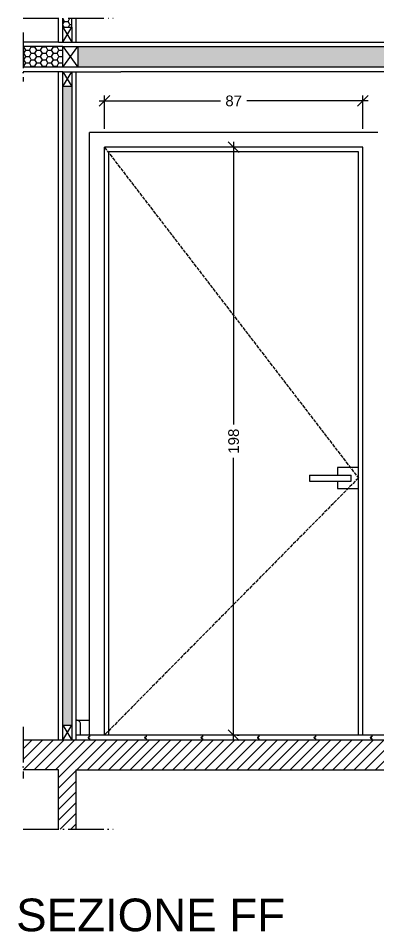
# Model space of a CAD drawing. Header units: millimetres. Extents: x 3258 to 5904, y 891 to 1994.
# Drawn here: x 4083.7 to 4204.7, y 1202.5 to 1509.9 of the extents above; entities that cross this region are included whole.
import ezdxf

# ---------------------------------------------------------------- set-up
doc = ezdxf.new("R2010")
doc.units = ezdxf.units.MM
doc.header["$LTSCALE"] = 0.5
doc.linetypes.add('ACAD_ISO02W100', pattern=[15, 12, -3])
doc.linetypes.add('ACAD_ISO04W100', pattern=[30, 24, -3, 0, -3])
for name, color, linetype in [('22££arredo', 250, 'Continuous'), ('22££cont trav', 140, 'Continuous'), ('22££porte e finestre', 232, 'Continuous'), ('22££retini', 13, 'Continuous'), ('22££sez par', 102, 'Continuous'), ('22££trattaggio porte e arredi', 210, 'Continuous'), ('22££tratto punto proseguimento', 3, 'ACAD_ISO04W100')]:
    doc.layers.add(name, color=color, linetype=linetype)
doc.layers.add('AA - pareti sezionate', color=7, linetype='Continuous', lineweight=50)
doc.layers.add('AA - struttura finestre', color=1, linetype='Continuous', lineweight=25)
doc.styles.add('ARIAL', font='arial.ttf')
doc.dimstyles.new('TICK_36', dxfattribs={"dimtxt": 3.6, "dimasz": 3.6, "dimexe": 1.8, "dimexo": 1.2, "dimgap": 1.8, "dimtad": 0, "dimdec": 0, "dimzin": 0, "dimdsep": 46, "dimtxsty": 'ARIAL', "dimblk": 'OBLIQUE', "dimcen": 1.8, "dimdle": 1.8, "dimclrd": 201, "dimclre": 201, "dimclrt": 201, "dimadec": 0, "dimazin": 0, "dimtfac": 1, "dimtdec": 0, "dimtmove": 1, "dimatfit": 3, "dimldrblk": 'OPEN90', "dimfxl": 1, "dimtfill": 1, "dimtolj": 1, "dimtzin": 0, "dimarcsym": 0})

# ---------------------------------------------------------------- blocks, each defined once
blk = doc.blocks.new('_Oblique')
at = {"color": 0, "linetype": 'ByBlock', "lineweight": -2}
blk.add_line((-0.5, -0.5), (0.5, 0.5), dxfattribs=at)
blk = doc.blocks.new('*D22')
at = {"layer": 'AA - struttura finestre', "color": 201, "lineweight": -2, "transparency": 16777216}
for p, q in [((4110.89, 1482.04), (4151.81, 1482.04)), ((4112.69, 1472.67), (4112.69, 1483.84)), ((4201.49, 1482.04), (4160.57, 1482.04)), ((4199.69, 1472.67), (4199.69, 1483.84))]:
    blk.add_line(p, q, dxfattribs=at)
at = {"layer": 'AA - struttura finestre', "color": 201, "lineweight": -2, "transparency": 16777216, "xscale": 3.6, "yscale": 3.6, "zscale": 3.6, "rotation": 180}
blk.add_blockref('_Oblique', (4112.69, 1482.04), dxfattribs=at)
at = {"layer": 'AA - struttura finestre', "color": 201, "lineweight": -2, "transparency": 16777216, "xscale": 3.6, "yscale": 3.6, "zscale": 3.6}
blk.add_blockref('_Oblique', (4199.69, 1482.04), dxfattribs=at)
at = {"layer": 'AA - struttura finestre', "color": 201, "transparency": 16777216, "insert": (4156.19, 1482.04), "char_height": 3.6, "attachment_point": 5, "style": 'ARIAL', "bg_fill": 3, "box_fill_scale": 1.1, "bg_fill_color": 256, "bg_fill_true_color": 13158600, "bg_fill_transparency": 0}
blk.add_mtext('\\A1;87', dxfattribs=at)
blk = doc.blocks.new('_Open90')
at = {"color": 0, "linetype": 'ByBlock', "lineweight": -2}
for p, q in [((0, 0), (-1, 0)), ((-0.5, 0.5), (0, 0)), ((0, 0), (-0.5, -0.5))]:
    blk.add_line(p, q, dxfattribs=at)
blk = doc.blocks.new('*D23')
at = {"layer": '22££arredo', "color": 201, "lineweight": -2, "transparency": 16777216}
for p, q in [((4154.99, 1466.47), (4154.39, 1466.47)), ((4156.19, 1468.27), (4156.19, 1373.16)), ((4156.19, 1266.84), (4156.19, 1361.94)), ((4157.39, 1268.64), (4157.99, 1268.64))]:
    blk.add_line(p, q, dxfattribs=at)
at = {"layer": '22££arredo', "color": 201, "lineweight": -2, "transparency": 16777216, "xscale": 3.6, "yscale": 3.6, "zscale": 3.6}
for p, rotation in [((4156.19, 1466.47), 90), ((4156.19, 1268.64), 270)]:
    blk.add_blockref('_Oblique', p, dxfattribs=dict(at, rotation=rotation))
at = {"layer": '22££arredo', "color": 201, "transparency": 16777216, "insert": (4156.19, 1367.55), "char_height": 3.6, "attachment_point": 5, "rotation": 90, "style": 'ARIAL', "bg_fill": 3, "box_fill_scale": 1.1, "bg_fill_color": 256, "bg_fill_true_color": 13158600, "bg_fill_transparency": 0}
blk.add_mtext('\\A1;198', dxfattribs=at)
blk = doc.blocks.new('*D41')
at = {"layer": '22££arredo', "color": 201, "lineweight": -2, "transparency": 16777216}
for p, q in [((4154.99, 1466.47), (4154.39, 1466.47)), ((4156.19, 1468.27), (4156.19, 1373.16)), ((4156.19, 1266.84), (4156.19, 1361.94)), ((4157.39, 1268.64), (4157.99, 1268.64))]:
    blk.add_line(p, q, dxfattribs=at)
at = {"layer": '22££arredo', "color": 201, "lineweight": -2, "transparency": 16777216, "xscale": 3.6, "yscale": 3.6, "zscale": 3.6}
for p, rotation in [((4156.19, 1466.47), 90), ((4156.19, 1268.64), 270)]:
    blk.add_blockref('_Oblique', p, dxfattribs=dict(at, rotation=rotation))
at = {"layer": '22££arredo', "color": 201, "transparency": 16777216, "insert": (4156.19, 1367.55), "char_height": 3.6, "attachment_point": 5, "rotation": 90, "style": 'ARIAL', "bg_fill": 3, "box_fill_scale": 1.1, "bg_fill_color": 256, "bg_fill_true_color": 13158600, "bg_fill_transparency": 0}
blk.add_mtext('\\A1;198', dxfattribs=at)

msp = doc.modelspace()

# ---------------------------------------------------------------- hatches: boundary and pattern name
at = {"layer": '22££retini'}
h = msp.add_hatch(dxfattribs=at)
h.set_pattern_fill('HONEY', color=256, scale=0.39)
h.paths.add_polyline_path([(4101.69, 1509.87), (4098.69, 1509.87), (4098.69, 1506.87), (4101.69, 1506.87)])
h = msp.add_hatch(dxfattribs=at)
h.set_pattern_fill('HONEY', color=256, scale=0.39)
h.paths.add_polyline_path([(4098.69, 1500.37), (4085.37, 1500.37), (4085.37, 1493.37), (4098.69, 1493.37)])
h = msp.add_hatch(dxfattribs=at)
h.set_pattern_fill('HONEY', color=256, scale=0.39)
h.set_pattern_definition([(0, (-14.6336, 1.8301), (1.857375, 1.07235595), [1.23825, -2.4765]), (120, (-14.6336, 1.8301), (-1.857375, 1.07235596), [1.23825, -2.4765]), (60, (-14.6336, 1.8301), (4e-09, 2.1447119), [-2.4765, 1.23825])])
h.paths.add_polyline_path([(4101.69, 1486.87), (4098.69, 1486.87), (4098.69, 1271.94), (4101.69, 1271.94)])
h.paths.add_polyline_path([(4385.69, 1493.37), (4385.69, 1500.37), (4103.69, 1500.37), (4103.69, 1493.37)])
h = msp.add_hatch(dxfattribs=at)
h.set_pattern_fill('ANSI31', color=256, scale=0.8)
h.set_pattern_definition([(45, (-14.6336, 1.83), (-1.7960512, 1.7960512), [])])
h.paths.add_polyline_path([(4097.19, 1256.94), (4097.19, 1236.94), (4103.19, 1236.94), (4103.19, 1256.94), (4378.19, 1256.94), (4378.19, 1236.94), (4392.19, 1236.94), (4392.19, 1256.94), (4392.19, 1266.94), (4085.37, 1266.94), (4085.37, 1256.94)])

# ---------------------------------------------------------------- linework, layer by layer
at = {"layer": '22££arredo'}
for p, q in [((4103.19, 1273.64), (4107.69, 1273.64)), ((4107.44, 1268.04), (4107.69, 1268.04)), ((4107.69, 1267.54), (4107.44, 1267.54)), ((4107.69, 1268.64), (4107.69, 1268.04)), ((4107.69, 1267.54), (4107.69, 1266.94)), ((4126.44, 1268.04), (4126.69, 1268.04)), ((4126.69, 1267.54), (4126.44, 1267.54)), ((4126.69, 1268.64), (4126.69, 1268.04)), ((4126.69, 1267.54), (4126.69, 1266.94)), ((4145.44, 1268.04), (4145.69, 1268.04)), ((4145.69, 1267.54), (4145.44, 1267.54)), ((4145.69, 1268.64), (4145.69, 1268.04)), ((4145.69, 1267.54), (4145.69, 1266.94)), ((4164.44, 1268.04), (4164.69, 1268.04)), ((4164.69, 1267.54), (4164.44, 1267.54)), ((4164.69, 1268.64), (4164.69, 1268.04)), ((4164.69, 1267.54), (4164.69, 1266.94)), ((4183.44, 1268.04), (4183.69, 1268.04)), ((4183.69, 1267.54), (4183.44, 1267.54)), ((4183.69, 1268.64), (4183.69, 1268.04)), ((4183.69, 1267.54), (4183.69, 1266.94)), ((4202.44, 1268.04), (4202.69, 1268.04)), ((4202.69, 1267.54), (4202.44, 1267.54)), ((4202.69, 1268.64), (4202.69, 1268.04)), ((4202.69, 1267.54), (4202.69, 1266.94))]:
    msp.add_line(p, q, dxfattribs=at)
msp.add_lwpolyline([(4104.68, 1268.64), (4104.68, 1272.32, 0.45138), (4103.19, 1273.64, 175.263079)], format="xyb", dxfattribs=at)
at = {"layer": '22££arredo', "elevation": 0}
msp.add_lwpolyline([(4378.19, 1268.64), (4103.19, 1268.64)], dxfattribs=at)
at = {"layer": '22££arredo'}
for centre in [(4107.44, 1267.79), (4126.44, 1267.79), (4145.44, 1267.79), (4164.44, 1267.79), (4183.44, 1267.79), (4202.44, 1267.79)]:
    msp.add_arc(centre, 0.25, 90, 270, dxfattribs=at)
at = {"layer": '22££cont trav'}
for p, q in [((4098.69, 1506.87), (4101.69, 1501.87)), ((4098.69, 1501.87), (4101.69, 1506.87)), ((4098.69, 1501.87), (4101.69, 1501.87)), ((4098.69, 1500.37), (4103.69, 1493.37)), ((4098.69, 1493.37), (4103.69, 1500.37)), ((4098.69, 1491.87), (4101.69, 1486.87)), ((4098.69, 1486.87), (4101.69, 1491.87)), ((4098.69, 1271.94), (4101.69, 1266.94)), ((4098.69, 1266.94), (4101.69, 1271.94))]:
    msp.add_line(p, q, dxfattribs=at)
msp.add_lwpolyline([(4098.69, 1501.87), (4098.69, 1506.87), (4101.69, 1506.87), (4101.69, 1501.87)], dxfattribs=at)
for points in [[(4098.69, 1500.37), (4103.69, 1500.37), (4103.69, 1493.37), (4098.69, 1493.37)], [(4098.69, 1491.87), (4101.69, 1491.87), (4101.69, 1486.87), (4098.69, 1486.87)], [(4098.69, 1271.94), (4101.69, 1271.94), (4101.69, 1266.94), (4098.69, 1266.94)]]:
    msp.add_lwpolyline(points, close=True, dxfattribs=at)
at = {"layer": '22££porte e finestre'}
for p, q in [((4107.69, 1268.64), (4107.69, 1471.47)), ((4204.69, 1471.47), (4107.69, 1471.47)), ((4112.69, 1268.64), (4112.69, 1466.47)), ((4199.69, 1466.47), (4112.69, 1466.47)), ((4199.69, 1268.64), (4199.69, 1466.47)), ((4114.19, 1268.64), (4114.19, 1464.97)), ((4198.19, 1464.97), (4114.19, 1464.97)), ((4198.19, 1268.64), (4198.19, 1464.97)), ((4181.73, 1356.14), (4195.69, 1356.14)), ((4181.73, 1356.14), (4181.73, 1354.14)), ((4198.19, 1358.64), (4191.19, 1358.64)), ((4191.19, 1358.64), (4191.19, 1356.14)), ((4195.69, 1354.14), (4195.69, 1356.14)), ((4181.73, 1354.14), (4195.69, 1354.14)), ((4191.19, 1354.14), (4191.19, 1351.64)), ((4191.19, 1351.64), (4198.19, 1351.64))]:
    msp.add_line(p, q, dxfattribs=at)
at = {"layer": '22££sez par'}
for p, q in [((4097.19, 1501.87), (4097.19, 1509.87)), ((4098.69, 1506.87), (4098.69, 1509.87)), ((4101.69, 1506.87), (4101.69, 1509.87)), ((4103.19, 1501.87), (4103.19, 1509.87)), ((4097.19, 1501.87), (4085.37, 1501.87)), ((4098.69, 1500.37), (4085.37, 1500.37)), ((4097.19, 1501.87), (4098.69, 1501.87)), ((4101.69, 1501.87), (4379.69, 1501.87)), ((4103.69, 1500.37), (4385.69, 1500.37)), ((4098.69, 1493.37), (4085.37, 1493.37)), ((4098.69, 1491.87), (4085.37, 1491.87)), ((4097.19, 1266.94), (4097.19, 1491.87)), ((4101.69, 1491.87), (4118.19, 1491.87)), ((4103.19, 1266.94), (4103.19, 1491.87)), ((4385.69, 1493.37), (4103.69, 1493.37)), ((4379.69, 1491.87), (4118.19, 1491.87)), ((4098.69, 1271.94), (4098.69, 1486.87)), ((4101.69, 1486.87), (4101.69, 1271.94)), ((4097.19, 1266.94), (4085.37, 1266.94)), ((4098.69, 1266.94), (4097.19, 1266.94)), ((4103.19, 1266.94), (4101.69, 1266.94)), ((4097.19, 1256.94), (4085.37, 1256.94)), ((4097.19, 1236.94), (4097.19, 1256.94)), ((4103.19, 1236.94), (4103.19, 1256.94))]:
    msp.add_line(p, q, dxfattribs=at)
at = {"layer": '22££sez par', "elevation": 0}
msp.add_lwpolyline([(4103.19, 1256.94), (4378.19, 1256.94)], dxfattribs=at)
at = {"layer": '22££trattaggio porte e arredi', "linetype": 'ACAD_ISO02W100', "ltscale": 0.2}
for p, q in [((4112.69, 1466.47), (4198.19, 1355.14)), ((4198.19, 1355.14), (4112.69, 1268.64))]:
    msp.add_line(p, q, dxfattribs=at)
at = {"layer": '22££tratto punto proseguimento'}
for p, q in [((4085.37, 1509.87), (4115.69, 1509.87)), ((4085.37, 1505.13), (4085.37, 1488.6)), ((4085.37, 1271.46), (4085.37, 1254.05)), ((4085.37, 1236.94), (4115.69, 1236.94))]:
    msp.add_line(p, q, dxfattribs=at)

# ---------------------------------------------------------------- texts
at = {"layer": 'AA - pareti sezionate', "insert": (4082.99, 1213.62, 0), "char_height": 11, "attachment_point": 1, "style": 'ARIAL'}
msp.add_mtext_dynamic_manual_height_columns('SEZIONE FF', width=173.5939, gutter_width=12.5, heights=[0], dxfattribs=at)

# ---------------------------------------------------------------- next in the draw order: dimensions: what is measured, and where the dimension line sits
at = {"layer": '22££arredo'}
dim = msp.add_linear_dim(base=(4156.19, 1268.64), p1=(4156.19, 1466.47), p2=(4156.19, 1268.64, 0), angle=90, dimstyle='TICK_36', dxfattribs=at)
dim.commit()
dim.dimension.update_dxf_attribs({"geometry": '*D23', "text_midpoint": (4156.19, 1367.55)})
at = {"layer": 'AA - struttura finestre'}
dim = msp.add_linear_dim(base=(4199.69, 1482.04), p1=(4112.69, 1471.47), p2=(4199.69, 1471.47), dimstyle='TICK_36', dxfattribs=at)
dim.commit()
dim.dimension.update_dxf_attribs({"geometry": '*D22', "text_midpoint": (4156.19, 1482.04)})

# ---------------------------------------------------------------- next in the draw order: dimensions: what is measured, and where the dimension line sits
at = {"layer": '22££arredo'}
dim = msp.add_linear_dim(base=(4156.19, 1268.64), p1=(4156.19, 1466.47), p2=(4156.19, 1268.64, 0), angle=90, dimstyle='TICK_36', dxfattribs=at)
dim.commit()
dim.dimension.update_dxf_attribs({"geometry": '*D41', "text_midpoint": (4156.19, 1367.55)})

# ---------------------------------------------------------------- next in the draw order: linework, layer by layer
at = {"layer": '22££sez par', "elevation": 0}
msp.add_lwpolyline([(4378.19, 1266.94), (4103.19, 1266.94)], dxfattribs=at)

doc.saveas('drawing.dxf')
